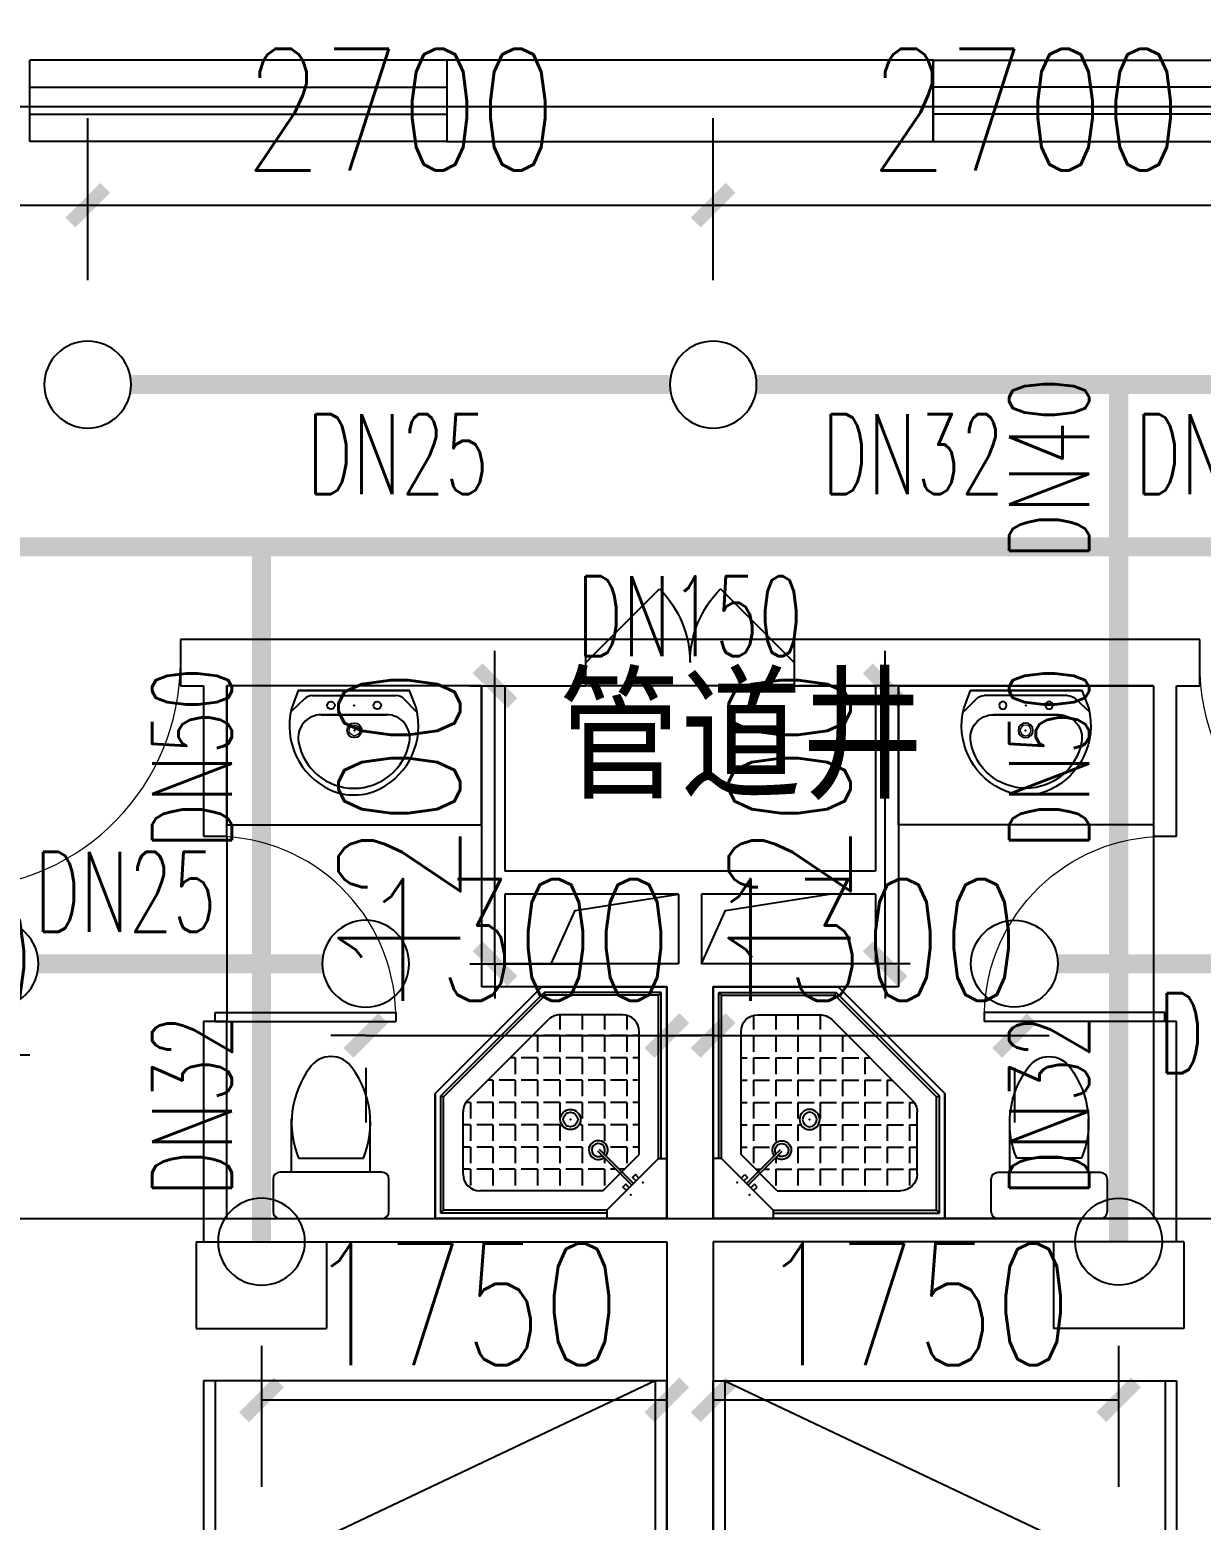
# Model space of a CAD drawing. Extents: x 0 to 2838408, y -923048 to 203859.
# Drawn here: x 2706413 to 2711469, y -682643 to -676210 of the extents above; entities that cross this region are included whole.
import ezdxf

# ---------------------------------------------------------------- set-up
doc = ezdxf.new("R2010")
doc.units = 0
doc.header["$LTSCALE"] = 1000
for name, color, linetype in [('A-Fixt', 81, 'Continuous'), ('CLAYER', 7, 'Continuous'), ('DIM_喷淋', 3, 'Continuous'), ('DOOR_FIRE', 4, 'Continuous'), ('DOTE', 8, 'Continuous'), ('EQUIP_喷头', 7, 'Continuous'), ('PIPE-喷淋', 6, 'Continuous'), ('TEXT_喷淋', 7, 'Continuous'), ('TWT_DIM', 3, 'Continuous'), ('WALL', 9, 'Continuous'), ('WINDOW', 4, 'Continuous'), ('XREF', 8, 'Continuous'), ('洁具', 213, 'Continuous')]:
    doc.layers.add(name, color=color, linetype=linetype)
doc.styles.add('_TCH_DIM_T3', font='SIMPLEX', dxfattribs={"width": 0.75, "bigfont": 'HZTXT'})
doc.styles.add('_TWT_PIPEDN', font='SIMPLEX', dxfattribs={"width": 0.8, "height": 2.3, "bigfont": 'HZTXT'})
doc.styles.get("Standard").update_dxf_attribs({"font": 'geniso.shx', "bigfont": 'hztxt.shx'})
doc.dimstyles.new('_TWT_ARCH&&150', dxfattribs={"dimtxt": 525, "dimasz": 150, "dimexe": 375, "dimexo": 450, "dimgap": 150, "dimtad": 1, "dimdec": 0, "dimzin": 0, "dimdsep": 46, "dimtxsty": '_TCH_DIM_T3', "dimblk": 'ARCHTICK', "dimcen": 0.09, "dimclrt": 7, "dimazin": 2, "dimtfac": 1, "dimtdec": 0, "dimtix": 1, "dimtmove": 2, "dimatfit": 3, "dimfxl": 1, "dimtolj": 1, "dimtzin": 0, "dimarcsym": 0})

# ---------------------------------------------------------------- blocks, each defined once
blk = doc.blocks.new('1F平面-CAD导入_dwg_Drawing4_t3_dwg_$plan$00001613-474159-1F-927810-1F')
at = {"layer": '洁具'}
for p, q in [((-30, 250), (-170, 250)), ((-200, 169.7), (-430.4, 169.7)), ((-260.4, -139.7), (-260.4, 139.7)), ((-200, -169.7), (-200, -220)), ((-170, -250), (-30, -250))]:
    blk.add_line(p, q, dxfattribs=at)
for points in [[(-200, 220), (-200, 169.7), (-200, -169.7), (-430.4, -169.7)], [(0, -220), (0, 220)]]:
    blk.add_lwpolyline(points, dxfattribs=at)
for centre, radius, start, end in [((-170, 220), 30, 90, 180), ((-30, 220), 30, 0, 90), ((-412.8, -227.4), 397.5, 67.45048, 126.63814), ((-589.6, 0), 109.8, 123.45086, 236.54914), ((-412.8, 227.4), 397.5, 233.36186, 292.54952), ((-170, -220), 30, 180, 270), ((-30, -220), 30, 270, 0)]:
    blk.add_arc(centre, radius, start, end, dxfattribs=at)
blk = doc.blocks.new('$lvtry$00000169')
at = {"color": 0}
for p, q in [((258.9, -36), (258.9, 0)), ((258.9, -36), (36, -258.9)), ((258.9, -24), (976, -24)), ((258.9, -36), (964, -36)), ((964, -36), (976, -24)), ((964, -36), (964, -525.1)), ((976, -24), (976, -530.1)), ((276.1, -120), (120, -276.1)), ((276.1, -120), (808, -120)), ((143.9, -151), (290.7, -298.1)), ((151, -143.9), (297.8, -291)), ((269.6, -212.7), (269.6, -142.7)), ((365.9, -212.7), (365.9, -142.7)), ((462.1, -212.7), (462.1, -142.7)), ((558.4, -212.7), (558.4, -142.7)), ((654.6, -212.7), (654.6, -142.7)), ((750.9, -212.7), (750.9, -142.7)), ((847.1, -212.7), (847.1, -142.7)), ((880, -192), (880, -460.5)), ((173.4, -308.9), (173.4, -238.9)), ((183.4, -212.7), (205.5, -212.7)), ((219.6, -212.7), (243.4, -212.7)), ((269.6, -212.7), (339.6, -212.7)), ((269.6, -262.8), (269.6, -238.9)), ((365.9, -212.7), (435.9, -212.7)), ((365.9, -308.9), (365.9, -238.9)), ((462.1, -212.7), (532.1, -212.7)), ((462.1, -308.9), (462.1, -238.9)), ((558.4, -212.7), (628.4, -212.7)), ((558.4, -308.9), (558.4, -238.9)), ((654.6, -212.7), (724.6, -212.7)), ((654.6, -308.9), (654.6, -238.9)), ((750.9, -212.7), (820.9, -212.7)), ((750.9, -308.9), (750.9, -238.9)), ((847.1, -212.7), (880, -212.7)), ((847.1, -308.9), (847.1, -238.9)), ((36, -258.9), (0, -258.9)), ((24, -258.9), (24, -976)), ((36, -258.9), (36, -964)), ((120, -276.1), (120, -808)), ((120, -308.9), (147.1, -308.9)), ((173.4, -308.9), (243.4, -308.9)), ((334.3, -308.9), (339.6, -308.9)), ((365.9, -308.9), (435.9, -308.9)), ((462.1, -308.9), (532.1, -308.9)), ((558.4, -308.9), (628.4, -308.9)), ((654.6, -308.9), (724.6, -308.9)), ((750.9, -308.9), (820.9, -308.9)), ((847.1, -308.9), (880, -308.9)), ((173.4, -405.2), (173.4, -335.2)), ((269.6, -405.2), (269.6, -335.2)), ((365.9, -405.2), (365.9, -335.2)), ((462.1, -405.2), (462.1, -335.2)), ((558.4, -405.2), (558.4, -335.2)), ((654.6, -405.2), (654.6, -335.2)), ((750.9, -405.2), (750.9, -335.2)), ((847.1, -405.2), (847.1, -335.2)), ((120, -405.2), (147.1, -405.2)), ((173.4, -405.2), (243.4, -405.2)), ((173.4, -501.4), (173.4, -431.4)), ((269.6, -405.2), (339.6, -405.2)), ((269.6, -501.4), (269.6, -431.4)), ((365.9, -405.2), (378.6, -405.2)), ((365.9, -501.4), (365.9, -431.4)), ((462.1, -405.2), (532.1, -405.2)), ((462.1, -501.4), (462.1, -431.4)), ((558.4, -405.2), (628.4, -405.2)), ((558.4, -501.4), (558.4, -431.4)), ((654.6, -405.2), (724.6, -405.2)), ((654.6, -501.4), (654.6, -431.4)), ((750.9, -405.2), (820.9, -405.2)), ((750.9, -501.4), (750.9, -431.4)), ((847.1, -405.2), (880, -405.2)), ((847.1, -501.4), (847.1, -431.4)), ((120, -501.4), (147.1, -501.4)), ((173.4, -501.4), (243.4, -501.4)), ((269.6, -501.4), (339.6, -501.4)), ((365.9, -501.4), (435.9, -501.4)), ((462.1, -501.4), (532.1, -501.4)), ((858.9, -511.4), (511.4, -858.9)), ((558.4, -501.4), (628.4, -501.4)), ((654.6, -501.4), (724.6, -501.4)), ((750.9, -501.4), (820.9, -501.4)), ((847.1, -501.4), (867.2, -501.4)), ((173.4, -597.7), (173.4, -527.7)), ((269.6, -597.7), (269.6, -527.7)), ((365.9, -597.7), (365.9, -527.7)), ((462.1, -597.7), (462.1, -527.7)), ((964, -525.1), (525.1, -964)), ((976, -530.1), (530.1, -976)), ((558.4, -597.7), (558.4, -527.7)), ((654.6, -597.7), (654.6, -527.7)), ((750.9, -597.7), (750.9, -527.7)), ((964, -525.1), (976, -530.1)), ((120, -597.7), (147.1, -597.7)), ((173.4, -597.7), (243.4, -597.7)), ((173.4, -693.9), (173.4, -623.9)), ((269.6, -597.7), (339.6, -597.7)), ((269.6, -693.9), (269.6, -623.9)), ((365.9, -597.7), (435.9, -597.7)), ((365.9, -693.9), (365.9, -623.9)), ((462.1, -597.7), (532.1, -597.7)), ((462.1, -693.9), (462.1, -623.9)), ((558.4, -597.7), (628.4, -597.7)), ((558.4, -693.9), (558.4, -623.9)), ((654.6, -597.7), (724.6, -597.7)), ((654.6, -693.9), (654.6, -623.9)), ((750.9, -597.7), (772.6, -597.7)), ((120, -693.9), (147.1, -693.9)), ((173.4, -693.9), (243.4, -693.9)), ((269.6, -693.9), (339.6, -693.9)), ((365.9, -693.9), (435.9, -693.9)), ((462.1, -693.9), (532.1, -693.9)), ((558.4, -693.9), (628.4, -693.9)), ((654.6, -693.9), (676.4, -693.9)), ((173.4, -790.2), (173.4, -720.2)), ((269.6, -790.2), (269.6, -720.2)), ((365.9, -790.2), (365.9, -720.2)), ((462.1, -790.2), (462.1, -720.2)), ((558.4, -790.2), (558.4, -720.2)), ((120, -790.2), (147.1, -790.2)), ((173.4, -790.2), (243.4, -790.2)), ((173.4, -877.5), (173.4, -816.4)), ((269.6, -790.2), (339.6, -790.2)), ((269.6, -880), (269.6, -816.4)), ((365.9, -790.2), (435.9, -790.2)), ((365.9, -880), (365.9, -816.4)), ((462.1, -790.2), (532.1, -790.2)), ((462.1, -880), (462.1, -816.4)), ((558.4, -790.2), (580.1, -790.2)), ((192, -880), (460.5, -880)), ((36, -964), (24, -976)), ((36, -964), (525.1, -964)), ((525.1, -964), (530.1, -976)), ((24, -976), (530.1, -976))]:
    blk.add_line(p, q, dxfattribs=at)
blk.add_lwpolyline([(0, 0), (0, -1000), (540, -1000), (1000, -540), (1000, 0)], close=True)
for points in [[(0, 0), (0, -1000)], [(0, 0), (1000, 0)], [(1000, 0), (1000, -540)], [(189.7, -136.1), (177.9, -147.9), (162.5, -132.5), (174.3, -120.7)], [(136.1, -189.7), (147.9, -177.9), (132.5, -162.5), (120.7, -174.3)], [(1000, -540), (540, -1000)], [(0, -1000), (540, -1000)]]:
    blk.add_lwpolyline(points, close=True, dxfattribs=at)
for radius in [43.8, 31.1]:
    blk.add_circle((416.2, -427.6), radius, dxfattribs=at)
for centre, radius, start, end in [((808, -192), 72, 0, 90), ((296, -295.7), 40.6, 142.58296, 128.41974), ((296, -295.7), 28.6, 145.82801, 125.65986), ((808, -460.5), 72, 315, 0), ((192, -808), 72, 180, 270), ((460.5, -808), 72, 270, 315)]:
    blk.add_arc(centre, radius, start, end, dxfattribs=at)
for p in [(156.1, -102.2, 0), (103.2, -155.8, 0), (415.8, -428.1, 0)]:
    blk.add_point(p, dxfattribs=at)
blk = doc.blocks.new('$lvtry$00000178')
at = {"color": 0}
for p, q in [((-238.4, 0), (238.4, 0)), ((-214.1, -36.1), (-272.1, -90.6)), ((-179.8, -22.5), (180.1, -22.5)), ((215.7, -37.5), (268.3, -90.8)), ((-141.7, -105.2), (140.2, -105.2)), ((140.2, -105.2), (-141.7, -105.2))]:
    blk.add_line(p, q, dxfattribs=at)
blk.add_lwpolyline([(-103.6, -429.7, 0.224698), (110.4, -425.4, 0.348046), (268.9, -78.5), (239.5, 0), (-241.3, 0), (-270.7, -78.5, 0.356844)], format="xyb", close=True, dxfattribs=at)
for centre, radius in [((-100, -65), 16.3), ((100, -65), 16.3), ((1.4, -172.5), 31.6)]:
    blk.add_circle(centre, radius, dxfattribs=at)
at = {"color": 0, "lineweight": 13}
blk.add_circle((1.4, -172.5), 23, dxfattribs=at)
at = {"color": 0}
for centre, radius, start, end in [((-179.8, -72.5), 50, 90, 133.18096), ((180.1, -72.5), 50, 44.56072, 90), ((-141.7, -205.2), 100, 90, 190.56023), ((140.2, -205.2), 100, 349.43977, 90), ((-0.7, -179), 243.4, 190.56023, 349.43977)]:
    blk.add_arc(centre, radius, start, end, dxfattribs=at)
for p in [(0, -65), (1.4, -172.5)]:
    blk.add_point(p, dxfattribs=at)
blk = doc.blocks.new('A$C70365C93')
at = {"layer": '洁具'}
blk.add_lwpolyline([(-1900, 2300), (-1900, 1700), (-800, 1700), (-800, 2300)], close=True, dxfattribs=at)
blk.add_blockref('$lvtry$00000178', (-1350, 2280), dxfattribs=at)
at = {"layer": '洁具', "rotation": 180}
blk.add_blockref('$lvtry$00000169', (0, 0), dxfattribs=at)
at = {"layer": '洁具', "extrusion": (0, 0, -1), "xscale": -1, "zscale": -1, "rotation": 90}
blk.add_blockref('1F平面-CAD导入_dwg_Drawing4_t3_dwg_$plan$00001613-474159-1F-927810-1F', (1450, 0), dxfattribs=at)
blk = doc.blocks.new('单人床')
at = {"layer": 'A-Fixt'}
for p, q in [((47773.8, 13973.4), (48673.8, 13973.4)), ((47773.8, 12073.4), (48673.8, 13973.4)), ((47773.8, 12073.4), (48673.8, 12073.4))]:
    blk.add_line(p, q, dxfattribs=at)
blk.add_lwpolyline([(47773.8, 14023.4), (48673.8, 14023.4), (48673.8, 12023.4), (47773.8, 12023.4), (47773.8, 14023.4)], dxfattribs=at)
blk = doc.blocks.new('宿舍')
at = {"xscale": -1, "rotation": 90}
blk.add_blockref('单人床', (63677.2, 60475.5), dxfattribs=at)
blk = doc.blocks.new('$WINLIB2D$00000001')
at = {"color": 0}
for points in [[(-0.5, 0.5), (-0.5, -0.5)], [(-0.5, 0.5), (0.5, 0.5)], [(0.5, -0.5), (0.5, 0.5)], [(0.5, 0.1667), (-0.5, 0.1667)], [(0.5, -0.1667), (-0.5, -0.1667)], [(-0.5, -0.5), (0.5, -0.5)]]:
    blk.add_lwpolyline(points, dxfattribs=at)
blk = doc.blocks.new('$DorLib2D$00000116')
at = {"color": 0}
for p, q in [((-0.5, 0), (-0.1464, 0.3536)), ((0.5, 0), (0.1464, 0.3536))]:
    blk.add_line(p, q, dxfattribs=at)
for centre, start, end in [((-0.5, 0), 0, 45), ((0.5, 0), 135, 180)]:
    blk.add_arc(centre, 0.5, start, end, dxfattribs=at)
blk = doc.blocks.new('$DorLib2D$00000001')
for p, q in [((0.45, 0.975), (0.5, 0.975)), ((0.45, 0), (0.45, 0.975)), ((0.5, 0), (0.5, 0.975)), ((0.5, 0), (0.45, 0))]:
    blk.add_line(p, q)
at = {"lineweight": 13}
blk.add_arc((0.475, 0), 0.975, 91.46928, 180, dxfattribs=at)
blk = doc.blocks.new('4F1')
for points in [[(2372616.7, -680241.3), (2372720.3, -680011), (2373166.7, -679941.3)], [(2373266.7, -680241.3), (2373370.3, -680011), (2373816.7, -679941.3)]]:
    blk.add_lwpolyline(points)
at = {"layer": 'DOOR_FIRE'}
for p, q in [((2373666.7, -678841.3), (2372766.7, -678841.3)), ((2373666.7, -679041.3), (2372766.7, -679041.3))]:
    blk.add_line(p, q, dxfattribs=at)
at = {"layer": 'DOTE'}
for p, q in [((2343216.7, -676541.3), (2453916.7, -676541.3)), ((2343216.7, -681341.3), (2453916.7, -681341.3))]:
    blk.add_line(p, q, dxfattribs=at)
at = {"layer": 'WALL'}
for p, q in [((2374266.7, -676341.3), (2372166.7, -676341.3)), ((2372166.7, -676341.3), (2372166.7, -676691.3)), ((2374266.7, -676691.3), (2374266.7, -676341.3)), ((2372166.7, -676691.3), (2374266.7, -676691.3)), ((2371116.7, -678841.3), (2371016.7, -678841.3)), ((2371016.7, -678841.3), (2371016.7, -679041.3)), ((2372316.7, -678841.3), (2371116.7, -678841.3)), ((2372766.7, -678841.3), (2372316.7, -678841.3)), ((2372766.7, -679041.3), (2372766.7, -678841.3)), ((2374116.7, -678841.3), (2373666.7, -678841.3)), ((2373666.7, -678841.3), (2373666.7, -679041.3)), ((2375316.7, -678841.3), (2374116.7, -678841.3)), ((2375416.7, -678841.3), (2375316.7, -678841.3)), ((2375416.7, -679041.3), (2375416.7, -678841.3)), ((2371016.7, -679041.3), (2371116.7, -679041.3)), ((2371116.7, -679041.3), (2371116.7, -679691.3)), ((2372316.7, -679041.3), (2371216.7, -679041.3)), ((2371216.7, -679691.3), (2371216.7, -679041.3)), ((2372316.7, -679041.3), (2372316.7, -679841.3)), ((2372416.7, -679041.3), (2372766.7, -679041.3)), ((2372416.7, -679041.3), (2372416.7, -679841.3)), ((2373666.7, -679041.3), (2374016.7, -679041.3)), ((2374016.7, -679041.3), (2374016.7, -679841.3)), ((2375216.7, -679041.3), (2374116.7, -679041.3)), ((2374116.7, -679041.3), (2374116.7, -679841.3)), ((2375216.7, -679041.3), (2375216.7, -679691.3)), ((2375316.7, -679691.3), (2375316.7, -679041.3)), ((2375316.7, -679041.3), (2375416.7, -679041.3)), ((2371116.7, -679691.3), (2371216.7, -679691.3)), ((2375216.7, -679691.3), (2375316.7, -679691.3)), ((2372316.7, -679841.3), (2372316.7, -680341.3)), ((2373216.7, -679841.3), (2372416.7, -679841.3)), ((2374016.7, -679841.3), (2373216.7, -679841.3)), ((2374116.7, -679841.3), (2374116.7, -680341.3)), ((2373166.7, -679941.3), (2372416.7, -679941.3)), ((2372416.7, -679941.3), (2372416.7, -680241.3)), ((2373166.7, -679941.3), (2373166.7, -680241.3)), ((2374016.7, -679941.3), (2373266.7, -679941.3)), ((2373266.7, -679941.3), (2373266.7, -680241.3)), ((2374016.7, -679941.3), (2374016.7, -680241.3)), ((2373166.7, -680241.3), (2372416.7, -680241.3)), ((2374016.7, -680241.3), (2373266.7, -680241.3)), ((2373116.7, -680341.3), (2372316.7, -680341.3)), ((2373116.7, -680341.3), (2373116.7, -681341.3)), ((2373316.7, -680341.3), (2373316.7, -681341.3)), ((2374116.7, -680341.3), (2373316.7, -680341.3)), ((2371216.7, -680491.3), (2371116.7, -680491.3)), ((2371116.7, -680491.3), (2371116.7, -681441.3)), ((2371216.7, -681341.3), (2371216.7, -680491.3)), ((2375316.7, -680491.3), (2375216.7, -680491.3)), ((2375216.7, -680491.3), (2375216.7, -681341.3)), ((2375316.7, -681441.3), (2375316.7, -680491.3)), ((2371216.7, -681341.3), (2373116.7, -681341.3)), ((2375216.7, -681341.3), (2373316.7, -681341.3)), ((2371116.7, -681441.3), (2373116.7, -681441.3)), ((2373116.7, -681441.3), (2373116.7, -686391.3)), ((2375316.7, -681441.3), (2373316.7, -681441.3)), ((2373316.7, -681441.3), (2373316.7, -686391.3))]:
    blk.add_line(p, q, dxfattribs=at)
at = {"layer": 'WINDOW'}
for p, q in [((2371216.7, -679691.3), (2371216.7, -680491.3)), ((2375216.7, -679691.3), (2375216.7, -680491.3))]:
    blk.add_line(p, q, dxfattribs=at)
for name, p in [('宿舍', (2321462.9, -694743)), ('A$C70365C93', (2373116.7, -681341.3))]:
    blk.add_blockref(name, p)
at = {"xscale": -1, "rotation": 359.9999999999999}
for name, p in [('A$C70365C93', (2373316.7, -681341.3)), ('宿舍', (2424970.6, -694743))]:
    blk.add_blockref(name, p, dxfattribs=at)
at = {"layer": 'DOOR_FIRE', "xscale": 900, "yscale": -900, "zscale": 200, "rotation": 179.9999999994664}
blk.add_blockref('$DorLib2D$00000116', (2373216.7, -678941.3), dxfattribs=at)
at = {"layer": 'WINDOW'}
for name, p, xscale, yscale, zscale in [('$WINLIB2D$00000001', (2371266.7, -676516.3), -1800, 350, -1800), ('$WINLIB2D$00000001', (2375166.7, -676516.3), 1800, 350, 1800), ('$DorLib2D$00000001', (2370516.7, -678941.3), -1000, -1000, -1000)]:
    blk.add_blockref(name, p, dxfattribs=dict(at, xscale=xscale, yscale=yscale, zscale=zscale))
for p, xscale, yscale, zscale, rotation in [((2375916.7, -678941.3), -1000, 1000, -1000, 180), ((2371166.7, -680091.3), 800, 800, 800, 269.9999999994664), ((2375266.7, -680091.3), 800, -800, 800, 269.9999999994664)]:
    blk.add_blockref('$DorLib2D$00000001', p, dxfattribs=dict(at, xscale=xscale, yscale=yscale, zscale=zscale, rotation=rotation))
at = {"layer": 'CLAYER'}
blk.add_text('管道井', height=525, dxfattribs=at).set_placement((2372649.1, -679528.3))
blk = doc.blocks.new('_ArchTick')
at = {"color": 0, "linetype": 'ByBlock', "const_width": 0.4}
blk.add_lwpolyline([(-0.5, -0.5), (0.5, 0.5)], dxfattribs=at)
blk = doc.blocks.new('*D2695')
at = {"layer": 'Defpoints', "color": 0, "linetype": 'ByBlock', "transparency": 16777216}
for p in [(2709362.5, -680241.3), (2710662.5, -680241.3), (2710662.5, -680551.1)]:
    blk.add_point(p, dxfattribs=at)
at = {"layer": 'TWT_DIM', "color": 0, "linetype": 'ByBlock', "lineweight": -2, "transparency": 16777216}
for p, q in [((2709362.5, -680551.1), (2709212.5, -680551.1)), ((2709362.5, -680551.1), (2710662.5, -680551.1)), ((2710662.5, -680551.1), (2710812.5, -680551.1)), ((2709362.5, -680691.3), (2709362.5, -680926.1)), ((2710662.5, -680691.3), (2710662.5, -680926.1))]:
    blk.add_line(p, q, dxfattribs=at)
at = {"layer": 'TWT_DIM', "color": 0, "linetype": 'ByBlock', "lineweight": -2, "transparency": 16777216, "xscale": 150, "yscale": 150, "zscale": 150}
blk.add_blockref('_ArchTick', (2709362.5, -680551.1), dxfattribs=at)
at = {"layer": 'TWT_DIM', "color": 0, "linetype": 'ByBlock', "lineweight": -2, "transparency": 16777216, "xscale": 150, "yscale": 150, "zscale": 150, "rotation": 180}
blk.add_blockref('_ArchTick', (2710662.5, -680551.1), dxfattribs=at)
at = {"layer": 'TWT_DIM', "color": 7, "linetype": 'ByBlock', "transparency": 16777216, "insert": (2710012.5, -680138.6), "char_height": 525, "attachment_point": 5, "style": '_TCH_DIM_T3'}
blk.add_mtext('\\A1;1300', dxfattribs=at)
blk = doc.blocks.new('*D2696')
at = {"layer": 'Defpoints', "color": 0, "linetype": 'ByBlock', "transparency": 16777216}
for p in [(2707862.5, -680241.3), (2709162.5, -680241.3), (2709162.5, -680551.1)]:
    blk.add_point(p, dxfattribs=at)
at = {"layer": 'TWT_DIM', "color": 0, "linetype": 'ByBlock', "lineweight": -2, "transparency": 16777216}
for p, q in [((2707862.5, -680551.1), (2707712.5, -680551.1)), ((2707862.5, -680551.1), (2709162.5, -680551.1)), ((2709162.5, -680551.1), (2709312.5, -680551.1)), ((2707862.5, -680691.3), (2707862.5, -680926.1)), ((2709162.5, -680691.3), (2709162.5, -680926.1))]:
    blk.add_line(p, q, dxfattribs=at)
at = {"layer": 'TWT_DIM', "color": 0, "linetype": 'ByBlock', "lineweight": -2, "transparency": 16777216, "xscale": 150, "yscale": 150, "zscale": 150}
blk.add_blockref('_ArchTick', (2707862.5, -680551.1), dxfattribs=at)
at = {"layer": 'TWT_DIM', "color": 0, "linetype": 'ByBlock', "lineweight": -2, "transparency": 16777216, "xscale": 150, "yscale": 150, "zscale": 150, "rotation": 180}
blk.add_blockref('_ArchTick', (2709162.5, -680551.1), dxfattribs=at)
at = {"layer": 'TWT_DIM', "color": 7, "linetype": 'ByBlock', "transparency": 16777216, "insert": (2708512.5, -680138.6), "char_height": 525, "attachment_point": 5, "style": '_TCH_DIM_T3'}
blk.add_mtext('\\A1;1300', dxfattribs=at)
blk = doc.blocks.new('*D2724')
at = {"layer": 'Defpoints', "color": 0, "linetype": 'ByBlock', "transparency": 16777216}
for p in [(2709362.5, -681441.3), (2711112.5, -681441.3), (2711112.5, -682123.7)]:
    blk.add_point(p, dxfattribs=at)
at = {"layer": 'TWT_DIM', "color": 0, "linetype": 'ByBlock', "lineweight": -2, "transparency": 16777216}
for p, q in [((2709362.5, -681891.3), (2709362.5, -682498.7)), ((2711112.5, -681891.3), (2711112.5, -682498.7)), ((2709362.5, -682123.7), (2711112.5, -682123.7))]:
    blk.add_line(p, q, dxfattribs=at)
at = {"layer": 'TWT_DIM', "color": 0, "linetype": 'ByBlock', "lineweight": -2, "transparency": 16777216, "xscale": 150, "yscale": 150, "zscale": 150, "rotation": 180}
blk.add_blockref('_ArchTick', (2709362.5, -682123.7), dxfattribs=at)
at = {"layer": 'TWT_DIM', "color": 0, "linetype": 'ByBlock', "lineweight": -2, "transparency": 16777216, "xscale": 150, "yscale": 150, "zscale": 150}
blk.add_blockref('_ArchTick', (2711112.5, -682123.7), dxfattribs=at)
at = {"layer": 'TWT_DIM', "color": 7, "linetype": 'ByBlock', "transparency": 16777216, "insert": (2710237.5, -681711.2), "char_height": 525, "attachment_point": 5, "style": '_TCH_DIM_T3'}
blk.add_mtext('\\A1;1750', dxfattribs=at)
blk = doc.blocks.new('*D2726')
at = {"layer": 'Defpoints', "color": 0, "linetype": 'ByBlock', "transparency": 16777216}
for p in [(2710104.8, -679041.3), (2710662.5, -679041.3), (2710662.5, -680241.3)]:
    blk.add_point(p, dxfattribs=at)
at = {"layer": 'TWT_DIM', "color": 0, "linetype": 'ByBlock', "lineweight": -2, "transparency": 16777216}
for p, q in [((2710104.8, -679041.3), (2710104.8, -678891.3)), ((2710212.5, -679041.3), (2709729.8, -679041.3)), ((2710104.8, -680241.3), (2710104.8, -679041.3)), ((2710212.5, -680241.3), (2709729.8, -680241.3)), ((2710104.8, -680241.3), (2710104.8, -680391.3))]:
    blk.add_line(p, q, dxfattribs=at)
at = {"layer": 'TWT_DIM', "color": 0, "linetype": 'ByBlock', "lineweight": -2, "transparency": 16777216, "xscale": 150, "yscale": 150, "zscale": 150}
for p, rotation in [((2710104.8, -679041.3), 270), ((2710104.8, -680241.3), 90)]:
    blk.add_blockref('_ArchTick', p, dxfattribs=dict(at, rotation=rotation))
at = {"layer": 'TWT_DIM', "color": 7, "linetype": 'ByBlock', "transparency": 16777216, "insert": (2709692.3, -679641.3), "char_height": 525, "attachment_point": 5, "rotation": 90, "style": '_TCH_DIM_T3'}
blk.add_mtext('\\A1;1200', dxfattribs=at)
blk = doc.blocks.new('*D2728')
at = {"layer": 'Defpoints', "color": 0, "linetype": 'ByBlock', "transparency": 16777216}
for p in [(2707412.5, -681441.3), (2709162.5, -681441.3), (2709162.5, -682123.7)]:
    blk.add_point(p, dxfattribs=at)
at = {"layer": 'TWT_DIM', "color": 0, "linetype": 'ByBlock', "lineweight": -2, "transparency": 16777216}
for p, q in [((2707412.5, -681891.3), (2707412.5, -682498.7)), ((2709162.5, -681891.3), (2709162.5, -682498.7)), ((2707412.5, -682123.7), (2709162.5, -682123.7))]:
    blk.add_line(p, q, dxfattribs=at)
at = {"layer": 'TWT_DIM', "color": 0, "linetype": 'ByBlock', "lineweight": -2, "transparency": 16777216, "xscale": 150, "yscale": 150, "zscale": 150, "rotation": 180}
blk.add_blockref('_ArchTick', (2707412.5, -682123.7), dxfattribs=at)
at = {"layer": 'TWT_DIM', "color": 0, "linetype": 'ByBlock', "lineweight": -2, "transparency": 16777216, "xscale": 150, "yscale": 150, "zscale": 150}
blk.add_blockref('_ArchTick', (2709162.5, -682123.7), dxfattribs=at)
at = {"layer": 'TWT_DIM', "color": 7, "linetype": 'ByBlock', "transparency": 16777216, "insert": (2708287.5, -681711.2), "char_height": 525, "attachment_point": 5, "style": '_TCH_DIM_T3'}
blk.add_mtext('\\A1;1750', dxfattribs=at)
blk = doc.blocks.new('*D2729')
at = {"layer": 'Defpoints', "color": 0, "linetype": 'ByBlock', "transparency": 16777216}
for p in [(2705262.5, -680241.3), (2706262.5, -680241.3), (2706262.5, -680634.6)]:
    blk.add_point(p, dxfattribs=at)
at = {"layer": 'TWT_DIM', "color": 0, "linetype": 'ByBlock', "lineweight": -2, "transparency": 16777216}
for p, q in [((2705262.5, -680634.6), (2705112.5, -680634.6)), ((2705262.5, -680634.6), (2706262.5, -680634.6)), ((2706262.5, -680634.6), (2706412.5, -680634.6)), ((2705262.5, -680691.3), (2705262.5, -681009.6)), ((2706262.5, -680691.3), (2706262.5, -681009.6))]:
    blk.add_line(p, q, dxfattribs=at)
at = {"layer": 'TWT_DIM', "color": 0, "linetype": 'ByBlock', "lineweight": -2, "transparency": 16777216, "xscale": 150, "yscale": 150, "zscale": 150}
blk.add_blockref('_ArchTick', (2705262.5, -680634.6), dxfattribs=at)
at = {"layer": 'TWT_DIM', "color": 0, "linetype": 'ByBlock', "lineweight": -2, "transparency": 16777216, "xscale": 150, "yscale": 150, "zscale": 150, "rotation": 180}
blk.add_blockref('_ArchTick', (2706262.5, -680634.6), dxfattribs=at)
at = {"layer": 'TWT_DIM', "color": 7, "linetype": 'ByBlock', "transparency": 16777216, "insert": (2705762.5, -680222.1), "char_height": 525, "attachment_point": 5, "style": '_TCH_DIM_T3'}
blk.add_mtext('\\A1;1000', dxfattribs=at)
blk = doc.blocks.new('*D2730')
at = {"layer": 'Defpoints', "color": 0, "linetype": 'ByBlock', "transparency": 16777216}
for p in [(2707862.5, -679041.3), (2708420.3, -679041.3), (2707862.5, -680241.3)]:
    blk.add_point(p, dxfattribs=at)
at = {"layer": 'TWT_DIM', "color": 0, "linetype": 'ByBlock', "lineweight": -2, "transparency": 16777216}
for p, q in [((2708420.3, -679041.3), (2708420.3, -678891.3)), ((2708312.5, -679041.3), (2708795.3, -679041.3)), ((2708420.3, -680241.3), (2708420.3, -679041.3)), ((2708312.5, -680241.3), (2708795.3, -680241.3)), ((2708420.3, -680241.3), (2708420.3, -680391.3))]:
    blk.add_line(p, q, dxfattribs=at)
at = {"layer": 'TWT_DIM', "color": 0, "linetype": 'ByBlock', "lineweight": -2, "transparency": 16777216, "xscale": 150, "yscale": 150, "zscale": 150}
for p, rotation in [((2708420.3, -679041.3), 270), ((2708420.3, -680241.3), 90)]:
    blk.add_blockref('_ArchTick', p, dxfattribs=dict(at, rotation=rotation))
at = {"layer": 'TWT_DIM', "color": 7, "linetype": 'ByBlock', "transparency": 16777216, "insert": (2708007.8, -679641.3), "char_height": 525, "attachment_point": 5, "rotation": 90, "style": '_TCH_DIM_T3'}
blk.add_mtext('\\A1;1200', dxfattribs=at)
blk = doc.blocks.new('*D3183')
at = {"layer": 'Defpoints', "color": 0, "linetype": 'ByBlock', "transparency": 16777216}
for p in [(2712062.5, -676966.9), (2709362.5, -677741.3), (2712062.5, -677741.3)]:
    blk.add_point(p, dxfattribs=at)
at = {"layer": 'DIM_喷淋', "color": 0, "linetype": 'ByBlock', "lineweight": -2, "transparency": 16777216}
for p, q in [((2709362.5, -677291.3), (2709362.5, -676591.9)), ((2712062.5, -677291.3), (2712062.5, -676591.9)), ((2709362.5, -676966.9), (2712062.5, -676966.9))]:
    blk.add_line(p, q, dxfattribs=at)
at = {"layer": 'DIM_喷淋', "color": 0, "linetype": 'ByBlock', "lineweight": -2, "transparency": 16777216, "xscale": 150, "yscale": 150, "zscale": 150, "rotation": 180}
blk.add_blockref('_ArchTick', (2709362.5, -676966.9), dxfattribs=at)
at = {"layer": 'DIM_喷淋', "color": 0, "linetype": 'ByBlock', "lineweight": -2, "transparency": 16777216, "xscale": 150, "yscale": 150, "zscale": 150}
blk.add_blockref('_ArchTick', (2712062.5, -676966.9), dxfattribs=at)
at = {"layer": 'DIM_喷淋', "color": 7, "linetype": 'ByBlock', "transparency": 16777216, "insert": (2710712.5, -676554.4), "char_height": 525, "attachment_point": 5, "style": '_TCH_DIM_T3'}
blk.add_mtext('\\A1;2700', dxfattribs=at)
blk = doc.blocks.new('*D3184')
at = {"layer": 'Defpoints', "color": 0, "linetype": 'ByBlock', "transparency": 16777216}
for p in [(2709362.5, -676966.9), (2706662.5, -677741.3), (2709362.5, -677741.3)]:
    blk.add_point(p, dxfattribs=at)
at = {"layer": 'DIM_喷淋', "color": 0, "linetype": 'ByBlock', "lineweight": -2, "transparency": 16777216}
for p, q in [((2706662.5, -677291.3), (2706662.5, -676591.9)), ((2709362.5, -677291.3), (2709362.5, -676591.9)), ((2706662.5, -676966.9), (2709362.5, -676966.9))]:
    blk.add_line(p, q, dxfattribs=at)
at = {"layer": 'DIM_喷淋', "color": 0, "linetype": 'ByBlock', "lineweight": -2, "transparency": 16777216, "xscale": 150, "yscale": 150, "zscale": 150, "rotation": 180}
blk.add_blockref('_ArchTick', (2706662.5, -676966.9), dxfattribs=at)
at = {"layer": 'DIM_喷淋', "color": 0, "linetype": 'ByBlock', "lineweight": -2, "transparency": 16777216, "xscale": 150, "yscale": 150, "zscale": 150}
blk.add_blockref('_ArchTick', (2709362.5, -676966.9), dxfattribs=at)
at = {"layer": 'DIM_喷淋', "color": 7, "linetype": 'ByBlock', "transparency": 16777216, "insert": (2708012.5, -676554.4), "char_height": 525, "attachment_point": 5, "style": '_TCH_DIM_T3'}
blk.add_mtext('\\A1;2700', dxfattribs=at)
blk = doc.blocks.new('*D3185')
at = {"layer": 'Defpoints', "color": 0, "linetype": 'ByBlock', "transparency": 16777216}
for p in [(2706662.5, -676966.9), (2704062.5, -677741.3), (2706662.5, -677741.3)]:
    blk.add_point(p, dxfattribs=at)
at = {"layer": 'DIM_喷淋', "color": 0, "linetype": 'ByBlock', "lineweight": -2, "transparency": 16777216}
for p, q in [((2704062.5, -677291.3), (2704062.5, -676591.9)), ((2706662.5, -677291.3), (2706662.5, -676591.9)), ((2704062.5, -676966.9), (2706662.5, -676966.9))]:
    blk.add_line(p, q, dxfattribs=at)
at = {"layer": 'DIM_喷淋', "color": 0, "linetype": 'ByBlock', "lineweight": -2, "transparency": 16777216, "xscale": 150, "yscale": 150, "zscale": 150, "rotation": 180}
blk.add_blockref('_ArchTick', (2704062.5, -676966.9), dxfattribs=at)
at = {"layer": 'DIM_喷淋', "color": 0, "linetype": 'ByBlock', "lineweight": -2, "transparency": 16777216, "xscale": 150, "yscale": 150, "zscale": 150}
blk.add_blockref('_ArchTick', (2706662.5, -676966.9), dxfattribs=at)
at = {"layer": 'DIM_喷淋', "color": 7, "linetype": 'ByBlock', "transparency": 16777216, "insert": (2705362.5, -676554.4), "char_height": 525, "attachment_point": 5, "style": '_TCH_DIM_T3'}
blk.add_mtext('\\A1;2600', dxfattribs=at)
blk = doc.blocks.new('$TwtSys$00000125')
blk.add_circle((0, 0, 0), 1)
blk = doc.blocks.new('$TwtSys$00000131')
for p, q in [((-1.5, 0), (-1.5, 2)), ((-1.5, 2), (1.5, 2)), ((1.5, 0, 0), (1.5, 2, 0)), ((-1.5, 0), (-1, 0)), ((1, 0, 0), (1.5, 0, 0))]:
    blk.add_line(p, q)
blk.add_circle((0, 0), 1)

msp = doc.modelspace()

# ---------------------------------------------------------------- linework, layer by layer
at = {"layer": 'PIPE-喷淋', "linetype": 'ByBlock', "ltscale": 1.5, "const_width": 82.5}
for points in [[(2706850, -677741.3), (2709175, -677741.3)], [(2709550, -677741.3), (2711112.5, -677741.3)], [(2711112.5, -677741.3), (2711112.5, -678441.3)], [(2711112.5, -677741.3), (2711875, -677741.3)], [(2703112.5, -678441.3), (2707412.5, -678441.3)], [(2707412.5, -678441.3), (2711112.5, -678441.3)], [(2707412.5, -680241.3), (2707412.5, -678441.3)], [(2711112.5, -680241.3), (2711112.5, -678441.3)], [(2711112.5, -678441.3), (2715412.5, -678441.3)], [(2706450, -680241.3), (2707412.5, -680241.3)], [(2707412.5, -681441.3), (2707412.5, -680241.3)], [(2707412.5, -680241.3), (2707675, -680241.3)], [(2710850, -680241.3), (2711112.5, -680241.3)], [(2711112.5, -680241.3), (2712075, -680241.3)], [(2711112.5, -681441.3), (2711112.5, -680241.3)]]:
    msp.add_lwpolyline(points, dxfattribs=at)

# ---------------------------------------------------------------- block references
at = {"layer": 'EQUIP_喷头', "linetype": 'ByBlock', "xscale": 187.5, "yscale": -187.5, "zscale": 187.5}
for name, p in [('$TwtSys$00000125', (2706662.5, -677741.3)), ('$TwtSys$00000125', (2709362.5, -677741.3)), ('$TwtSys$00000125', (2706262.5, -680241.3)), ('$TwtSys$00000125', (2707862.5, -680241.3)), ('$TwtSys$00000131', (2707412.5, -681441.3))]:
    msp.add_blockref(name, p, dxfattribs=at)
at = {"layer": 'EQUIP_喷头', "linetype": 'ByBlock', "xscale": 187.5, "yscale": 187.5, "zscale": 187.5, "rotation": 180}
for name, p in [('$TwtSys$00000125', (2710662.5, -680241.3)), ('$TwtSys$00000131', (2711112.5, -681441.3))]:
    msp.add_blockref(name, p, dxfattribs=at)
at = {"layer": 'XREF'}
msp.add_blockref('4F1', (336045.8, 0), dxfattribs=at)

# ---------------------------------------------------------------- texts
at = {"layer": 'TEXT_喷淋', "color": 251, "linetype": 'ByBlock', "style": '_TWT_PIPEDN', "width": 0.64}
for s, rotation, p in [('DN40', 90, (2710985, -678496.1)), ('DN25', 359.99999, (2707607.7, -678213.8)), ('DN32', 359.99999, (2709832.7, -678213.8)), ('DN25', 359.99999, (2711182.7, -678213.8)), ('DN50', 90, (2707285, -679746.1)), ('DN50', 90, (2710985, -679746.1)), ('DN32', 90, (2707285, -681246.1)), ('DN32', 90, (2710985, -681246.1))]:
    msp.add_text(s, height=345, rotation=rotation, dxfattribs=at).set_placement(p)
at = {"layer": 'TEXT_喷淋', "linetype": 'ByBlock', "style": '_TWT_PIPEDN', "width": 0.64}
msp.add_text('DN150', height=345, dxfattribs=at).set_placement((2708773.6, -678913.8))
at = {"layer": 'TEXT_喷淋', "color": 251, "linetype": 'ByBlock', "style": '_TWT_PIPEDN', "width": 0.64}
for p in [(2706432.7, -680103.6), (2711282.7, -680713.8)]:
    msp.add_text('DN25', height=345, dxfattribs=at).set_placement(p)

# ---------------------------------------------------------------- dimensions: what is measured, and where the dimension line sits
at = {"layer": 'DIM_喷淋', "linetype": 'ByBlock'}
for p1, p2, picture, middle in [((2704062.5, -677741.3), (2706662.5, -677741.3), '*D3185', (2705362.5, -676554.4)), ((2706662.5, -677741.3), (2709362.5, -677741.3), '*D3184', (2708012.5, -676554.4)), ((2709362.5, -677741.3), (2712062.5, -677741.3), '*D3183', (2710712.5, -676554.4))]:
    dim = msp.add_aligned_dim(p1=p1, p2=p2, distance=774.4, dimstyle='_TWT_ARCH&&150', dxfattribs=at)
    dim.commit()
    dim.dimension.update_dxf_attribs({"geometry": picture, "text_midpoint": middle})
at = {"layer": 'TWT_DIM', "linetype": 'ByBlock'}
for p1, p2, distance, picture, middle in [((2707862.5, -680241.3), (2707862.5, -679041.3), -557.7, '*D2730', (2708007.8, -679641.3)), ((2710662.5, -680241.3), (2710662.5, -679041.3), 557.7, '*D2726', (2709692.3, -679641.3)), ((2707862.5, -680241.3), (2709162.5, -680241.3), -309.8, '*D2696', (2708512.5, -680138.6)), ((2709362.5, -680241.3), (2710662.5, -680241.3), -309.8, '*D2695', (2710012.5, -680138.6)), ((2705262.5, -680241.3), (2706262.5, -680241.3), -393.4, '*D2729', (2705762.5, -680222.1)), ((2707412.5, -681441.3), (2709162.5, -681441.3), -682.4, '*D2728', (2708287.5, -681711.2)), ((2709362.5, -681441.3), (2711112.5, -681441.3), -682.4, '*D2724', (2710237.5, -681711.2))]:
    dim = msp.add_aligned_dim(p1=p1, p2=p2, distance=distance, dimstyle='_TWT_ARCH&&150', dxfattribs=at)
    dim.commit()
    dim.dimension.update_dxf_attribs({"geometry": picture, "text_midpoint": middle})

doc.saveas('drawing.dxf')
